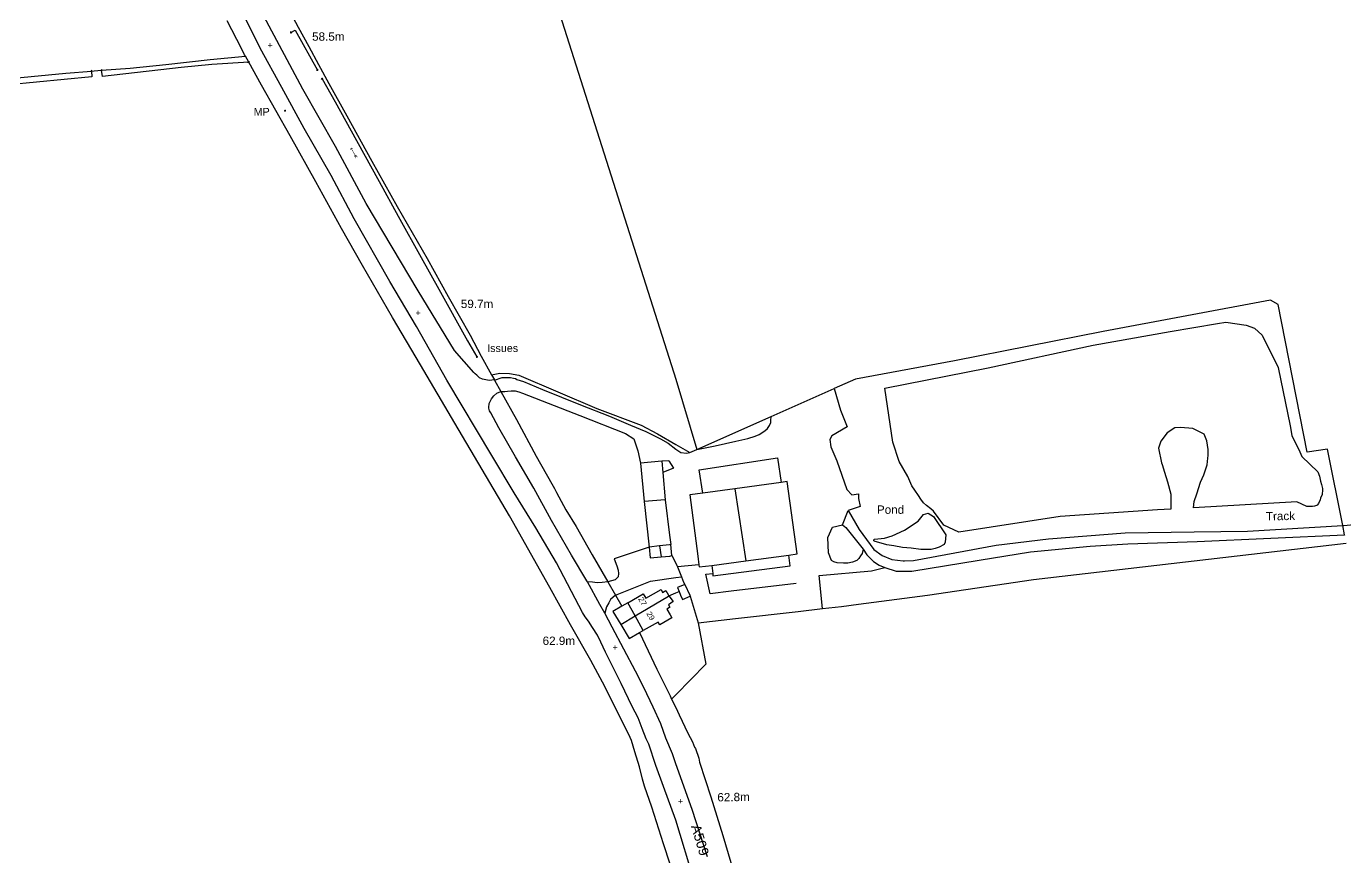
# Model space of a CAD drawing. Header units: millimetres. Extents: x 111502 to 977541, y 8702 to 1044108.
# Drawn here: x 488766.9 to 489240.1, y 242309.9 to 242608.1 of the extents above; entities that cross this region are included whole.
import ezdxf

# ---------------------------------------------------------------- set-up
doc = ezdxf.new("R2010")
doc.units = ezdxf.units.MM
doc.header["$LTSCALE"] = 0.25
doc.linetypes.add('DASHED2', pattern=[9.525, 6.35, -3.175])
doc.layers.add('E HVSS As Laid HV', color=10, linetype='Continuous')
doc.layers.add('X HVSS Site Background', color=8, linetype='Continuous')
doc.styles.add('OS Master Map$1$Standard', font='txt')

# ---------------------------------------------------------------- blocks, each defined once
blk = doc.blocks.new('OS Master Map$1$OSS17')
at = {"color": 8, "true_color": 0x707070, "const_width": 0.375, "flags": 128}
blk.add_lwpolyline([(0.188, 0), (0.181, 0.049), (0.162, 0.094), (0.133, 0.133), (0.094, 0.162), (0.049, 0.181), (0, 0.188), (-0.049, 0.181), (-0.094, 0.162), (-0.133, 0.133), (-0.162, 0.094), (-0.181, 0.049), (-0.188, 0), (-0.181, -0.049), (-0.162, -0.094), (-0.133, -0.133), (-0.094, -0.162), (-0.049, -0.181), (0, -0.188), (0.049, -0.181), (0.094, -0.162), (0.133, -0.133), (0.162, -0.094), (0.181, -0.049), (0.188, 0), (0.181, 0.049)], dxfattribs=at)
blk = doc.blocks.new('OS Master Map$1$OSS9')
at = {"color": 8, "true_color": 0x707070, "const_width": 0.375, "flags": 128}
blk.add_lwpolyline([(0.188, 0), (0.181, 0.049), (0.162, 0.094), (0.133, 0.133), (0.094, 0.162), (0.049, 0.181), (0, 0.188), (-0.049, 0.181), (-0.094, 0.162), (-0.133, 0.133), (-0.162, 0.094), (-0.181, 0.049), (-0.188, 0), (-0.181, -0.049), (-0.162, -0.094), (-0.133, -0.133), (-0.094, -0.162), (-0.049, -0.181), (0, -0.188), (0.049, -0.181), (0.094, -0.162), (0.133, -0.133), (0.162, -0.094), (0.181, -0.049), (0.188, 0), (0.181, 0.049)], dxfattribs=at)
blk = doc.blocks.new('OS Master Map$1$OSS5')
at = {"color": 8, "true_color": 0x707070, "const_width": 0.174, "flags": 128}
blk.add_lwpolyline([(-0.5, 0), (0.5, 0)], dxfattribs=at)
blk = doc.blocks.new('OS Master Map$1$OSS6')
at = {"color": 8, "true_color": 0x707070, "const_width": 0.174, "flags": 128}
for points in [[(0.5, 0.5), (0, 0), (0.5, -0.5)], [(0, 0), (3.438, 0)], [(3.35, 0.5), (2.85, 0), (3.35, -0.5)], [(3.938, 0.5), (3.438, 0), (3.938, -0.5)]]:
    blk.add_lwpolyline(points, dxfattribs=at)
blk = doc.blocks.new('OS Master Map$1$OSS15')
at = {"color": 8, "true_color": 0x707070, "const_width": 0.174, "flags": 128}
for points in [[(-0.775, 0), (0.775, 0)], [(0, -0.775), (0, 0.775)]]:
    blk.add_lwpolyline(points, dxfattribs=at)
blk = doc.blocks.new('OS MAP 060722')
at = {"layer": 'X HVSS Site Background', "flags": 128}
for points in [[(428.84, 3302.48), (429.12, 3302.49), (429.12, 3302.49), (463.72, 3305.79)], [(196.05, 3174.89), (189.42, 3196.73), (189.42, 3196.73), (185.06, 3208.77), (185.06, 3208.77), (182.22, 3216.36), (182.22, 3216.36), (179.72, 3223.96), (179.72, 3223.96), (178.82, 3225.86), (178.82, 3225.86), (177.32, 3229.56), (177.32, 3229.56), (175.92, 3233.46), (175.92, 3233.46), (173.72, 3237.46), (173.72, 3237.46), (169.82, 3245.76), (169.82, 3245.76), (164.22, 3257.06), (164.22, 3257.06), (162.52, 3260.66), (162.52, 3260.66), (161.32, 3263.16), (161.32, 3263.16), (159.52, 3265.86), (159.52, 3265.86), (158.12, 3268.16), (158.12, 3268.16), (156.92, 3269.76), (156.92, 3269.76), (155.92, 3271.26), (155.92, 3271.26), (146.62, 3289.16), (146.62, 3289.16), (139.22, 3301.66), (139.22, 3301.66), (131.42, 3314.26), (131.42, 3314.26), (123.42, 3327.66), (123.42, 3327.66), (107.22, 3354.76), (107.22, 3354.76), (96.42, 3373.96), (96.42, 3373.96), (86.82, 3390.16), (86.82, 3390.16), (74.01, 3412.67), (74.01, 3412.67), (65.78, 3428.28), (65.78, 3428.28), (55.98, 3445.08), (55.98, 3445.08), (47.98, 3459.78), (47.98, 3459.78), (40.29, 3474.01), (40.29, 3474.01), (37.1, 3480.34), (37.1, 3480.34), (33.78, 3486.88)], [(124.35, 3354.83), (122.44, 3354.55), (122.44, 3354.55), (120.09, 3355.07), (120.09, 3355.07), (119.03, 3355.61), (119.03, 3355.61), (118.01, 3356.46), (118.01, 3356.46), (117.47, 3356.94), (117.47, 3356.94), (116.92, 3357.52), (116.92, 3357.52), (109.98, 3365.34), (109.98, 3365.34), (96.92, 3386.86), (96.92, 3386.86), (78.32, 3418.21), (78.32, 3418.21), (67.28, 3438.68), (67.28, 3438.68), (55.58, 3459.18), (55.58, 3459.18), (46.18, 3476.68), (46.18, 3476.68), (40.68, 3486.98)], [(34.93, 3471.06), (34.65, 3471.56), (34.65, 3471.56), (33.49, 3473.89), (33.49, 3473.89), (28.36, 3483.79)], [(126.17, 3554.3), (189.42, 3355.07), (189.42, 3355.07), (197.03, 3329.87)], [(50.88, 3487.18), (53.88, 3481.48), (53.88, 3481.48), (57.68, 3474.58), (57.68, 3474.58), (61.18, 3468.08), (61.18, 3468.08), (64.88, 3461.28), (64.88, 3461.28), (71.38, 3449.68), (71.38, 3449.68), (80.28, 3433.38), (80.28, 3433.38), (89.48, 3417.08), (89.48, 3417.08), (100.18, 3398.38), (100.18, 3398.38), (107.68, 3384.78), (107.68, 3384.78), (115.64, 3370.88), (115.64, 3370.88), (119.59, 3363.28), (119.59, 3363.28), (123.3, 3356.69)], [(51.28, 3479.58), (52.78, 3480.38), (52.78, 3480.38), (60.78, 3466.08)], [(-16.7, 3466), (-6.42, 3466.83), (-6.42, 3466.83), (6.38, 3468.13), (6.38, 3468.13), (22.28, 3469.83), (22.28, 3469.83), (34.93, 3471.06)], [(36.12, 3468.91), (22.88, 3468.13), (22.88, 3468.13), (11.88, 3467.03), (11.88, 3467.03), (-16.39, 3463.82), (-16.39, 3463.82), (-16.7, 3466)], [(36.12, 3468.91), (34.93, 3471.06)], [(187.38, 3180.88), (185.08, 3188.18), (185.08, 3188.18), (180.78, 3201.38), (180.78, 3201.38), (178.18, 3208.88), (178.18, 3208.88), (177.48, 3211.38), (177.48, 3211.38), (176.38, 3215.88), (176.38, 3215.88), (174.78, 3221.18), (174.78, 3221.18), (173.48, 3225.28), (173.48, 3225.28), (172.58, 3227.48), (172.58, 3227.48), (170.68, 3231.18), (170.68, 3231.18), (167.38, 3237.78), (167.38, 3237.78), (163.08, 3246.28), (163.08, 3246.28), (158.88, 3254.08), (158.88, 3254.08), (151.68, 3266.88), (151.68, 3266.88), (144.28, 3280.28), (144.28, 3280.28), (129.78, 3305.98), (129.78, 3305.98), (110.18, 3339.28), (110.18, 3339.28), (97.78, 3360.18), (97.78, 3360.18), (87.78, 3377.18), (87.78, 3377.18), (76.98, 3395.88), (76.98, 3395.88), (69.38, 3409.18), (69.38, 3409.18), (60.18, 3425.98), (60.18, 3425.98), (50.98, 3442.48), (50.98, 3442.48), (40.68, 3460.68), (40.68, 3460.68), (36.12, 3468.91)], [(-179.93, 3450.31), (-153.22, 3453.03), (-153.22, 3453.03), (-121.72, 3456.13), (-121.72, 3456.13), (-87.92, 3459.33), (-87.92, 3459.33), (-54.52, 3462.53), (-54.52, 3462.53), (-29.49, 3465.02), (-29.49, 3465.02), (-20.28, 3465.74)], [(-20.28, 3465.74), (-20.19, 3463.62), (-20.19, 3463.62), (-49.92, 3460.83), (-49.92, 3460.83), (-74.52, 3458.63), (-74.52, 3458.63), (-89.12, 3457.23), (-89.12, 3457.23), (-108.12, 3455.73), (-108.12, 3455.73), (-120.02, 3454.53), (-120.02, 3454.53), (-133.12, 3453.33), (-133.12, 3453.33), (-146.62, 3452.03), (-146.62, 3452.03), (-162.62, 3450.43), (-162.62, 3450.43), (-176.32, 3449.23), (-176.32, 3449.23), (-179.25, 3448.8)], [(-20.28, 3465.74), (-19.29, 3465.82), (-19.29, 3465.82), (-16.7, 3466)], [(62.48, 3462.98), (67.18, 3454.68), (67.18, 3454.68), (74.78, 3440.78), (74.78, 3440.78), (82.98, 3426.08), (82.98, 3426.08), (89.78, 3413.58), (89.78, 3413.58), (98.08, 3398.78), (98.08, 3398.78), (104.38, 3387.38), (104.38, 3387.38), (114.64, 3368.88), (114.64, 3368.88), (118.04, 3363.08)], [(428.84, 3302.48), (423.32, 3329.99), (423.32, 3329.99), (416.02, 3328.89), (416.02, 3328.89), (405.72, 3381.89), (405.72, 3381.89), (402.92, 3383.49), (402.92, 3383.49), (342.82, 3372.19), (342.82, 3372.19), (289.52, 3361.69), (289.52, 3361.69), (253.92, 3355.09), (253.92, 3355.09), (246.27, 3351.7)], [(362.34, 3308.12), (327.42, 3305.79), (327.42, 3305.79), (291.04, 3300.13), (291.04, 3300.13), (285.64, 3302.7), (285.64, 3302.7), (281.99, 3307.73), (281.99, 3307.73), (281.02, 3308.51), (281.02, 3308.51), (279.49, 3309.75), (279.49, 3309.75), (278.3, 3310.71), (278.3, 3310.71), (277.41, 3312), (277.41, 3312), (276.51, 3313.31), (276.51, 3313.31), (275.2, 3315.22), (275.2, 3315.22), (274.21, 3316.72), (274.21, 3316.72), (272.69, 3320.14), (272.69, 3320.14), (269.64, 3325.46), (269.64, 3325.46), (267.39, 3332.45), (267.39, 3332.45), (264.52, 3351.79), (264.52, 3351.79), (301.52, 3359.09), (301.52, 3359.09), (339.22, 3367.29), (339.22, 3367.29), (366.92, 3372.19), (366.92, 3372.19), (383.92, 3375.09), (383.92, 3375.09), (386.92, 3375.49), (386.92, 3375.49), (394.22, 3374.49), (394.22, 3374.49), (397.12, 3373.39), (397.12, 3373.39), (399.92, 3370.89), (399.92, 3370.89), (405.72, 3359.29), (405.72, 3359.29), (410.02, 3338.29), (410.02, 3338.29), (410.52, 3334.89), (410.52, 3334.89), (413.42, 3328.99), (413.42, 3328.99), (414.12, 3327.29), (414.12, 3327.29), (419.92, 3321.79), (419.92, 3321.79), (420.52, 3320.19), (420.52, 3320.19), (420.82, 3318.39), (420.82, 3318.39), (421.22, 3317.19), (421.22, 3317.19), (421.52, 3315.79), (421.52, 3315.79), (421.62, 3315.29), (421.62, 3315.29), (421.42, 3313.69), (421.42, 3313.69), (420.92, 3312.29), (420.92, 3312.29), (420.72, 3311.79), (420.72, 3311.79), (420.12, 3310.39), (420.12, 3310.39), (419.62, 3309.79), (419.62, 3309.79), (419.42, 3309.69), (419.42, 3309.69), (418.72, 3309.49), (418.72, 3309.49), (418.02, 3309.39), (418.02, 3309.39), (416.92, 3309.29), (416.92, 3309.29), (415.92, 3309.29), (415.92, 3309.29), (412.32, 3310.99), (412.32, 3310.99), (375.26, 3308.86), (375.26, 3308.86), (375.57, 3311.19), (375.57, 3311.19), (376.42, 3313.94), (376.42, 3313.94), (377.79, 3318.07), (377.79, 3318.07), (378.96, 3320.71), (378.96, 3320.71), (380.23, 3324.31), (380.23, 3324.31), (380.45, 3326.68), (380.45, 3326.68), (380.54, 3327.7), (380.54, 3327.7), (380.54, 3329.81), (380.54, 3329.81), (380.01, 3332.99), (380.01, 3332.99), (379.06, 3335.32), (379.06, 3335.32), (375.04, 3337.33), (375.04, 3337.33), (370.6, 3337.75), (370.6, 3337.75), (368.58, 3337.54), (368.58, 3337.54), (365.83, 3335.85), (365.83, 3335.85), (363.5, 3332.78), (363.5, 3332.78), (362.76, 3330.24), (362.76, 3330.24), (363.82, 3325.05), (363.82, 3325.05), (364.01, 3324.44), (364.01, 3324.44), (364.88, 3321.66), (364.88, 3321.66), (365.94, 3318.17), (365.94, 3318.17), (367.1, 3313.73), (367.1, 3313.73), (367.09, 3308.39), (367.09, 3308.39), (362.34, 3308.12)], [(123.3, 3356.69), (126.27, 3357.19), (126.27, 3357.19), (129.71, 3357.07), (129.71, 3357.07), (133.14, 3356.46), (133.14, 3356.46), (161.08, 3344.57), (161.08, 3344.57), (177.01, 3338.57), (177.01, 3338.57), (182.89, 3335.5), (182.89, 3335.5), (189.42, 3331.58), (189.42, 3331.58), (194.48, 3328.74)], [(123.3, 3356.69), (124.35, 3354.83)], [(124.39, 3354.76), (127.14, 3355.68), (127.14, 3355.68), (130.14, 3355.68), (130.14, 3355.68), (131.14, 3355.48), (131.14, 3355.48), (131.84, 3355.28), (131.84, 3355.28), (132.34, 3354.98), (132.34, 3354.98), (134.74, 3354.18), (134.74, 3354.18), (141.54, 3351.38), (141.54, 3351.38), (155.24, 3345.88), (155.24, 3345.88), (165.64, 3341.78), (165.64, 3341.78), (173.14, 3338.58), (173.14, 3338.58), (178.64, 3336.26), (178.64, 3336.26), (183.9, 3333.66), (183.9, 3333.66), (186.74, 3332.04), (186.74, 3332.04), (189.42, 3329.96), (189.42, 3329.96), (191.27, 3328.76), (191.27, 3328.76), (193.27, 3328.49), (193.27, 3328.49), (194.48, 3328.74)], [(157.74, 3282.27), (157.52, 3282.66), (157.52, 3282.66), (152.02, 3291.86), (152.02, 3291.86), (144.82, 3304.36), (144.82, 3304.36), (138.52, 3315.96), (138.52, 3315.96), (131.92, 3327.16), (131.92, 3327.16), (125.92, 3337.56), (125.92, 3337.56), (123.08, 3342.95), (123.08, 3342.95), (122.58, 3343.75), (122.58, 3343.75), (122.28, 3344.65), (122.28, 3344.65), (122.28, 3344.95), (122.28, 3344.95), (122.48, 3346.35), (122.48, 3346.35), (123.28, 3348.05), (123.28, 3348.05), (124.08, 3349.15), (124.08, 3349.15), (125.18, 3350.05), (125.18, 3350.05), (126.68, 3350.68)], [(124.35, 3354.83), (124.39, 3354.76)], [(124.39, 3354.76), (126.67, 3350.69), (126.67, 3350.69), (126.68, 3350.68)], [(126.68, 3350.68), (128.04, 3350.68), (128.04, 3350.68), (129.04, 3350.78), (129.04, 3350.78), (130.34, 3350.88), (130.34, 3350.88), (131.74, 3350.88), (131.74, 3350.88), (133.14, 3350.58), (133.14, 3350.58), (134.44, 3350.08), (134.44, 3350.08), (154.94, 3341.98), (154.94, 3341.98), (171.34, 3335.58), (171.34, 3335.58), (174.4, 3333.65), (174.4, 3333.65), (175.83, 3329.36), (175.83, 3329.36), (176.79, 3324.92)], [(126.68, 3350.68), (132.24, 3340.58), (132.24, 3340.58), (139.34, 3327.48), (139.34, 3327.48), (144.94, 3317.48), (144.94, 3317.48), (145.85, 3315.8), (145.85, 3315.8), (146.58, 3314.38), (146.58, 3314.38), (149.98, 3308.18), (149.98, 3308.18), (153.68, 3302.18), (153.68, 3302.18), (159.43, 3291.93), (159.43, 3291.93), (165.08, 3282.28)], [(223.68, 3341.68), (246.27, 3351.7)], [(246.27, 3351.7), (248.6, 3343.91), (248.6, 3343.91), (250.97, 3337.95), (250.97, 3337.95), (245.49, 3334.69), (245.49, 3334.69), (244.75, 3333.35), (244.75, 3333.35), (245.04, 3330.83), (245.04, 3330.83), (247.27, 3325.79), (247.27, 3325.79), (250.82, 3315.42), (250.82, 3315.42), (252.6, 3313.49), (252.6, 3313.49), (254.97, 3313.94), (254.97, 3313.94), (254.99, 3312.21), (254.99, 3312.21), (255.66, 3309.39), (255.66, 3309.39), (251.36, 3307.97)], [(197.03, 3329.87), (203.63, 3331.12), (203.63, 3331.12), (210.99, 3332.76), (210.99, 3332.76), (215.27, 3333.81), (215.27, 3333.81), (217.97, 3334.61), (217.97, 3334.61), (219.35, 3335.24), (219.35, 3335.24), (221.36, 3336.57), (221.36, 3336.57), (222.31, 3337.41), (222.31, 3337.41), (223.05, 3338.42), (223.05, 3338.42), (223.53, 3339.53), (223.53, 3339.53), (223.58, 3340.27), (223.58, 3340.27), (223.68, 3341.68)], [(197.03, 3329.87), (223.68, 3341.68)], [(194.48, 3328.74), (197.03, 3329.87)], [(199.1, 3314.16), (197.81, 3322.52), (197.81, 3322.52), (225.96, 3326.86), (225.96, 3326.86), (227.32, 3318.02)], [(184.42, 3325.61), (176.79, 3324.92)], [(176.79, 3324.92), (178.13, 3311.19)], [(186.93, 3325.78), (184.42, 3325.61)], [(184.42, 3325.61), (184.77, 3321.6)], [(186.93, 3325.78), (188.56, 3323.16), (188.56, 3323.16), (184.77, 3321.6)], [(184.77, 3321.6), (185.65, 3311.76)], [(227.32, 3318.02), (210.66, 3315.68)], [(229.99, 3291.9), (233.06, 3292.34), (233.06, 3292.34), (229.36, 3318.31), (229.36, 3318.31), (227.32, 3318.02)], [(199.1, 3314.16), (194.45, 3313.55), (194.45, 3313.55), (197.34, 3291.5), (197.34, 3291.5), (197.75, 3288.36)], [(210.66, 3315.68), (199.1, 3314.16)], [(210.66, 3315.68), (214.53, 3289.86)], [(185.65, 3311.76), (178.13, 3311.19)], [(178.13, 3311.19), (179.93, 3294.72)], [(185.65, 3311.76), (187.17, 3299.01), (187.17, 3299.01), (187.61, 3295.74)], [(249.33, 3302.77), (251.36, 3307.97)], [(251.36, 3307.97), (255.25, 3301.1), (255.25, 3301.1), (260.58, 3293.92), (260.58, 3293.92), (263.56, 3291.77), (263.56, 3291.77), (267.04, 3290.33), (267.04, 3290.33), (271.02, 3289.89), (271.02, 3289.89), (271.52, 3289.84), (271.52, 3289.84), (274.82, 3289.99), (274.82, 3289.99), (304.42, 3295.49), (304.42, 3295.49), (323.26, 3297.7), (323.26, 3297.7), (350.79, 3299.91), (350.79, 3299.91), (375.53, 3300.25), (375.53, 3300.25), (394.63, 3300.45), (394.63, 3300.45), (428.84, 3302.48)], [(260.76, 3297.59), (264.32, 3297.95), (264.32, 3297.95), (267.16, 3298.78), (267.16, 3298.78), (271.55, 3300.79), (271.55, 3300.79), (276.41, 3304.11), (276.41, 3304.11), (278.31, 3306.48), (278.31, 3306.48), (280.08, 3306.96), (280.08, 3306.96), (281.98, 3305.77), (281.98, 3305.77), (286.37, 3299.13), (286.37, 3299.13), (286.13, 3296.52), (286.13, 3296.52), (285.77, 3295.69), (285.77, 3295.69), (284, 3294.74), (284, 3294.74), (282.57, 3294.27), (282.57, 3294.27), (281.15, 3293.91), (281.15, 3293.91), (277.36, 3293.91), (277.36, 3293.91), (273.92, 3294.39), (273.92, 3294.39), (270.84, 3294.63), (270.84, 3294.63), (267.76, 3295.22), (267.76, 3295.22), (265.15, 3295.57), (265.15, 3295.57), (263.13, 3296.17), (263.13, 3296.17), (260.97, 3296.77), (260.97, 3296.77), (260.47, 3297.06), (260.47, 3297.06), (260.47, 3297.35), (260.47, 3297.35), (260.76, 3297.59)], [(256.69, 3294), (256.59, 3293.5), (256.59, 3293.5), (256.29, 3292.5), (256.29, 3292.5), (255.79, 3291.6), (255.79, 3291.6), (255.09, 3290.7), (255.09, 3290.7), (254.39, 3289.9), (254.39, 3289.9), (252.88, 3289.36), (252.88, 3289.36), (251.24, 3289.05), (251.24, 3289.05), (249.6, 3288.99), (249.6, 3288.99), (247.38, 3289.15), (247.38, 3289.15), (246.11, 3289.47), (246.11, 3289.47), (245.28, 3290.01), (245.28, 3290.01), (244.26, 3292.71), (244.26, 3292.71), (244.01, 3298.27), (244.01, 3298.27), (245.65, 3301.96), (245.65, 3301.96), (249.33, 3302.77)], [(249.33, 3302.77), (250.46, 3301.76), (250.46, 3301.76), (256.69, 3294)], [(264.45, 3287.41), (268.54, 3286.1), (268.54, 3286.1), (274.19, 3286.1), (274.19, 3286.1), (298.32, 3290.09), (298.32, 3290.09), (316.82, 3293.09), (316.82, 3293.09), (338.16, 3295.15), (338.16, 3295.15), (351.66, 3295.98), (351.66, 3295.98), (376.53, 3296.75), (376.53, 3296.75), (429.5, 3299.17)], [(429.5, 3299.17), (428.84, 3302.48)], [(429.55, 3298.94), (429.5, 3299.17)], [(179.93, 3294.72), (167.35, 3290.59), (167.35, 3290.59), (168.3, 3288.02), (168.3, 3288.02), (168.78, 3286.49), (168.78, 3286.49), (168.87, 3285.34), (168.87, 3285.34), (168.78, 3284.1), (168.78, 3284.1), (167.63, 3282.96), (167.63, 3282.96), (165.08, 3282.28)], [(183.64, 3295.18), (179.93, 3294.72)], [(179.93, 3294.72), (180.27, 3290.93), (180.27, 3290.93), (184.14, 3291.25)], [(187.61, 3295.74), (187.21, 3295.61), (187.21, 3295.61), (183.64, 3295.18)], [(183.64, 3295.18), (184.14, 3291.25)], [(187.96, 3291.72), (187.61, 3295.74)], [(242.09, 3272.69), (248.87, 3273.47), (248.87, 3273.47), (255.07, 3274.28), (255.07, 3274.28), (279.77, 3277.51), (279.77, 3277.51), (317.89, 3283.18), (317.89, 3283.18), (430.11, 3296.22)], [(256.69, 3294), (258.07, 3291.98), (258.07, 3291.98), (260.38, 3289.61), (260.38, 3289.61), (262.47, 3288.22), (262.47, 3288.22), (264.45, 3287.41)], [(184.14, 3291.25), (187.26, 3291.51), (187.26, 3291.51), (187.96, 3291.72)], [(187.96, 3291.72), (189.42, 3289.03), (189.42, 3289.03), (189.84, 3288.12), (189.84, 3288.12), (190.03, 3287.66)], [(202.34, 3288.21), (214.53, 3289.86)], [(202.7, 3285.23), (202.79, 3284.5), (202.79, 3284.5), (230.49, 3287.98), (230.49, 3287.98), (229.99, 3291.9)], [(214.53, 3289.86), (229.99, 3291.9)], [(167.75, 3277.55), (180.31, 3282.53), (180.31, 3282.53), (189.42, 3283.81), (189.42, 3283.81), (191.5, 3284.07)], [(197.75, 3288.36), (190.03, 3287.66)], [(190.03, 3287.66), (191.5, 3284.07)], [(191.5, 3284.07), (192.26, 3282.23), (192.26, 3282.23), (192.64, 3281.31)], [(197.75, 3288.36), (197.85, 3287.62), (197.85, 3287.62), (202.34, 3288.21)], [(232.64, 3281.68), (209.28, 3278.88), (209.28, 3278.88), (201.76, 3277.98), (201.76, 3277.98), (200.18, 3285.05), (200.18, 3285.05), (202.7, 3285.23)], [(202.34, 3288.21), (202.7, 3285.23)], [(242.09, 3272.69), (240.87, 3284.55), (240.87, 3284.55), (259.64, 3286.24), (259.64, 3286.24), (264.45, 3287.41)], [(165.08, 3282.28), (163.03, 3282.01), (163.03, 3282.01), (161.18, 3281.95), (161.18, 3281.95), (159.52, 3282.15), (159.52, 3282.15), (157.74, 3282.27)], [(163.91, 3271.01), (162.22, 3274.16), (162.22, 3274.16), (157.74, 3282.27)], [(165.08, 3282.28), (167.75, 3277.55)], [(172.18, 3274.75), (177.78, 3277.95), (177.78, 3277.95), (178.68, 3276.45), (178.68, 3276.45), (184.18, 3279.55), (184.18, 3279.55), (184.68, 3278.45), (184.68, 3278.45), (185.88, 3279.15), (185.88, 3279.15), (186.78, 3277.45), (186.78, 3277.45), (186.95, 3277.22)], [(192.64, 3281.31), (190.04, 3280.21), (190.04, 3280.21), (190.61, 3278.86)], [(192.64, 3281.31), (194.44, 3277.51), (194.44, 3277.51), (194.56, 3277.11)], [(167.75, 3277.55), (165.94, 3275.93), (165.94, 3275.93), (165.35, 3274.8), (165.35, 3274.8), (164.62, 3273.35), (164.62, 3273.35), (163.91, 3271.01)], [(167.75, 3277.55), (170.01, 3273.55)], [(172.18, 3274.75), (170.01, 3273.55)], [(174.83, 3270.06), (172.18, 3274.75)], [(174.83, 3270.06), (186.78, 3277.15), (186.78, 3277.15), (186.95, 3277.22)], [(186.95, 3277.22), (188.46, 3275.17), (188.46, 3275.17), (186.83, 3273.98), (186.83, 3273.98), (187.28, 3273.15), (187.28, 3273.15), (186.78, 3272.85), (186.78, 3272.85), (186.23, 3272.53), (186.23, 3272.53), (187.45, 3270.42), (187.45, 3270.42), (188.07, 3269.37), (188.07, 3269.37), (183.7, 3266.8), (183.7, 3266.8), (183.08, 3267.85), (183.08, 3267.85), (177.78, 3264.85)], [(186.95, 3277.22), (189.42, 3278.33), (189.42, 3278.33), (190.61, 3278.86)], [(190.61, 3278.86), (191.18, 3277.51), (191.18, 3277.51), (191.84, 3275.91), (191.84, 3275.91), (194.56, 3277.11)], [(194.56, 3277.11), (197.44, 3267.51)], [(200.87, 3183.49), (195.34, 3200.54), (195.34, 3200.54), (189.42, 3216.95), (189.42, 3216.95), (188.22, 3220.46), (188.22, 3220.46), (185.92, 3226.16), (185.92, 3226.16), (184.02, 3231.26), (184.02, 3231.26), (181.32, 3237.26), (181.32, 3237.26), (177.92, 3244.36), (177.92, 3244.36), (175.02, 3250.16), (175.02, 3250.16), (166.62, 3265.96), (166.62, 3265.96), (163.91, 3271.01)], [(170.01, 3273.55), (166.88, 3271.58), (166.88, 3271.58), (169.66, 3266.97)], [(169.66, 3266.97), (174.83, 3270.06)], [(177.78, 3264.85), (174.83, 3270.06)], [(197.44, 3267.51), (210.87, 3269.07), (210.87, 3269.07), (233.41, 3271.68), (233.41, 3271.68), (242.09, 3272.69)], [(169.66, 3266.97), (172.68, 3261.98), (172.68, 3261.98), (176.38, 3264.05)], [(197.44, 3267.51), (200.28, 3252.68), (200.28, 3252.68), (189.42, 3241.71), (189.42, 3241.71), (187.94, 3240.21)], [(176.38, 3264.05), (177.78, 3264.85)], [(176.38, 3264.05), (182.68, 3250.98), (182.68, 3250.98), (187.38, 3241.38), (187.38, 3241.38), (187.94, 3240.21)], [(187.94, 3240.21), (189.42, 3237.12), (189.42, 3237.12), (190.68, 3234.48), (190.68, 3234.48), (193.78, 3227.98), (193.78, 3227.98), (195.48, 3224.78), (195.48, 3224.78), (196.18, 3222.88), (196.18, 3222.88), (196.48, 3222.38), (196.48, 3222.38), (197.68, 3218.98), (197.68, 3218.98), (197.98, 3217.48), (197.98, 3217.48), (201.98, 3205.08), (201.98, 3205.08), (206.28, 3191.18), (206.28, 3191.18), (212.68, 3169.78)]]:
    blk.add_lwpolyline(points, dxfattribs=at)
at = {"layer": 'X HVSS Site Background'}
for name, p in [('OS Master Map$1$OSS17', (51.28, 3479.58)), ('OS Master Map$1$OSS15', (43.78, 3474.98)), ('OS Master Map$1$OSS17', (36.12, 3468.91)), ('OS Master Map$1$OSS17', (-20.28, 3465.74)), ('OS Master Map$1$OSS17', (-16.7, 3466)), ('OS Master Map$1$OSS17', (60.78, 3466.08)), ('OS Master Map$1$OSS17', (62.48, 3462.98)), ('OS Master Map$1$OSS9', (49.18, 3451.48)), ('OS Master Map$1$OSS15', (96.92, 3378.86)), ('OS Master Map$1$OSS17', (118.04, 3363.08)), ('OS Master Map$1$OSS15', (167.62, 3258.66)), ('OS Master Map$1$OSS15', (191.08, 3203.48))]:
    blk.add_blockref(name, p, dxfattribs=at)
for name, p, rotation in [('OS Master Map$1$OSS5', (51.28, 3479.58), 118), ('OS Master Map$1$OSS5', (36.12, 3468.91), 209), ('OS Master Map$1$OSS5', (-20.28, 3465.74), 94.5), ('OS Master Map$1$OSS5', (-16.7, 3466), 94.6), ('OS Master Map$1$OSS5', (60.78, 3466.08), 209.7), ('OS Master Map$1$OSS5', (62.48, 3462.98), 208.7999999999999), ('OS Master Map$1$OSS6', (72.88, 3438.08), 298.9999999999999)]:
    blk.add_blockref(name, p, dxfattribs=dict(at, rotation=rotation))
at = {"layer": 'X HVSS Site Background', "style": 'OS Master Map$1$Standard'}
for s, insert, char_height, attachment_point in [('{\\farial|b0|i0|c0|p34;58.5m}', (58.88, 3476.58), 3, 7), ('{\\farial|b0|i0|c0|p34;MP}', (43.68, 3452.5), 2.75, 3), ('{\\farial|b0|i0|c0|p34;59.7m}', (112.28, 3380.58), 3, 7), ('{\\farial|b0|i0|c0|p34;Issues}', (121.74, 3367.6), 2.75, 1), ('{\\farial|b0|i0|c0|p34;Pond}', (261.63, 3309.72), 3, 1), ('{\\farial|b0|i0|c0|p34;62.9m}', (153.28, 3259.58), 3, 9)]:
    blk.add_mtext(s, dxfattribs=dict(at, insert=insert, char_height=char_height, attachment_point=attachment_point))
for s, insert, char_height, attachment_point, rotation in [('{\\farial|b0|i0|c0|p34;Track}', (406.51, 3304.39), 3, 8, 0.8), ('{\\farial|b0|i0|c0|p34;27}', (175.87, 3276.14), 2, 7, 299.5), ('{\\farial|b0|i0|c0|p34;29}', (178.76, 3270.91), 2, 7, 299.5), ('{\\farial|b0|i0|c0|p34;62.8m}', (204.37, 3203.38), 3, 7, 0.8), ('{\\farial|b0|i0|c0|p34;A509}', (196.49, 3195.02), 3.5, 4, 286.7)]:
    blk.add_mtext(s, dxfattribs=dict(at, insert=insert, char_height=char_height, attachment_point=attachment_point, rotation=rotation))

msp = doc.modelspace()

# ---------------------------------------------------------------- linework, layer by layer
at = {"lineweight": 0}
msp.add_circle((488727.82, 239008.33), 11388.42, dxfattribs=at)

# ---------------------------------------------------------------- block references
at = {"layer": 'E HVSS As Laid HV', "linetype": 'DASHED2', "lineweight": 0}
msp.add_blockref('OS MAP 060722', (488810.58, 239126.31), dxfattribs=at)
at = {"layer": 'X HVSS Site Background', "lineweight": 0}
for name, p in [('OS Master Map$1$OSS17', (488861.86, 242605.89)), ('OS Master Map$1$OSS17', (488846.7, 242595.22)), ('OS Master Map$1$OSS17', (488790.3, 242592.05)), ('OS Master Map$1$OSS17', (488793.88, 242592.31)), ('OS Master Map$1$OSS17', (488871.36, 242592.39)), ('OS Master Map$1$OSS17', (488873.06, 242589.29)), ('OS Master Map$1$OSS9', (488859.76, 242577.79)), ('OS Master Map$1$OSS17', (488928.62, 242489.39))]:
    msp.add_blockref(name, p, dxfattribs=at)
for name, p, rotation in [('OS Master Map$1$OSS5', (488861.86, 242605.89), 118), ('OS Master Map$1$OSS5', (488846.7, 242595.22), 209), ('OS Master Map$1$OSS5', (488790.3, 242592.05), 94.5), ('OS Master Map$1$OSS5', (488793.88, 242592.31), 94.6), ('OS Master Map$1$OSS5', (488871.36, 242592.39), 209.7), ('OS Master Map$1$OSS5', (488873.06, 242589.29), 208.7999999999999), ('OS Master Map$1$OSS6', (488883.46, 242564.39), 298.9999999999999)]:
    msp.add_blockref(name, p, dxfattribs=dict(at, rotation=rotation))

doc.saveas('drawing.dxf')
